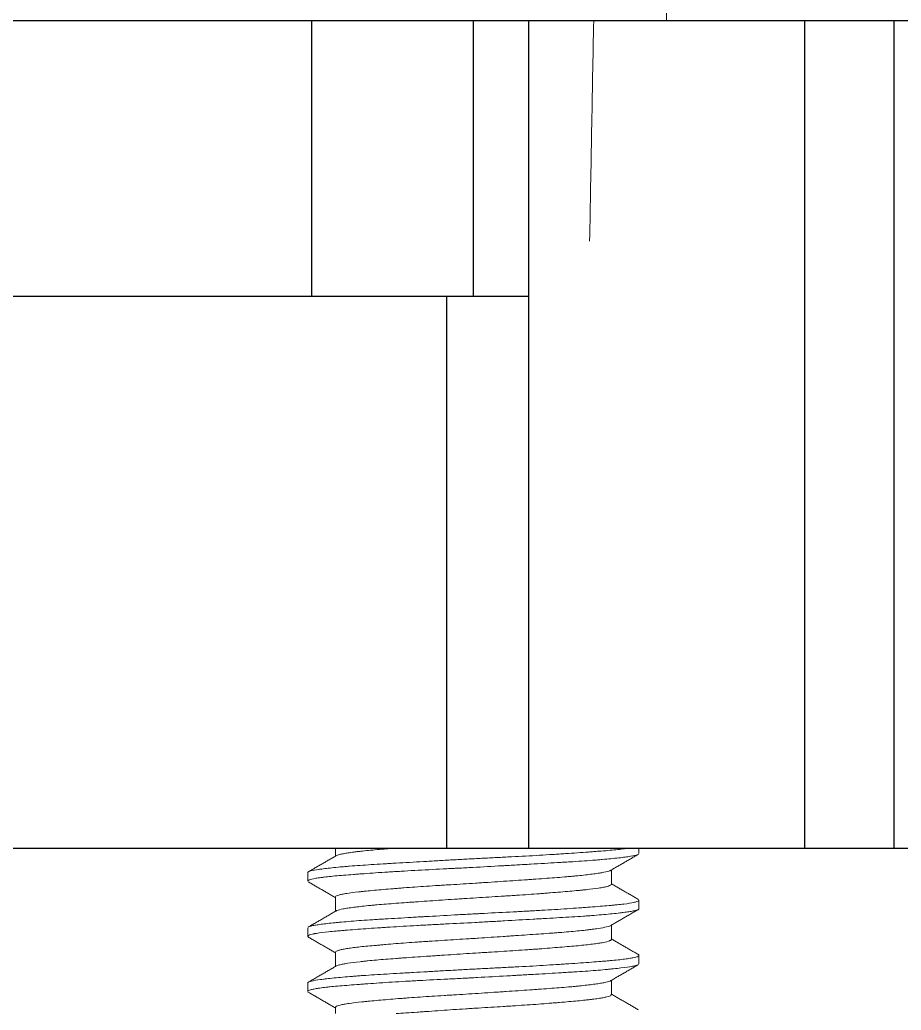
# Model space of a CAD drawing. Extents: x 9509 to 10103, y -15405 to -14985.
# Drawn here: x 9834.37 to 9850.33, y -15314.65 to -15296.71 of the extents above; entities that cross this region are included whole.
import ezdxf

# ---------------------------------------------------------------- set-up
doc = ezdxf.new("R2010")
doc.units = 0
doc.header["$MEASUREMENT"] = 0
doc.linetypes.add('CENTER2', pattern=[28.575, 19.05, -3.175, 3.175, -3.175])
doc.linetypes.add('HIDDEN2', pattern=[4.7625, 3.175, -1.5875])
doc.layers.get('0').update_dxf_attribs({"linetype": 'CONTINUOUS'})
doc.layers.add('1', color=4, linetype='HIDDEN2')
doc.layers.add('CENTER', color=1, linetype='CENTER2')

msp = doc.modelspace()

# ---------------------------------------------------------------- linework, layer by layer
at = {"color": 7, "linetype": 'Continuous'}
for p, q in [((9825.831, -15296.716), (9881.331, -15296.716)), ((9839.651, -15296.716), (9839.651, -15301.716)), ((9842.581, -15301.716), (9842.581, -15296.716)), ((9843.581, -15296.716), (9843.581, -15311.716)), ((9848.581, -15296.716), (9848.581, -15311.716)), ((9850.202, -15311.716), (9850.202, -15296.716)), ((9825.831, -15301.716), (9843.581, -15301.716)), ((9842.092, -15301.716), (9842.092, -15311.716)), ((9830.081, -15311.716), (9877.081, -15311.716))]:
    msp.add_line(p, q, dxfattribs=at)
at = {"layer": '1', "color": 7, "linetype": 'Continuous', "lineweight": 18}
for p, q in [((9846.081, -15296.716), (9846.081, -15294.716)), ((9826.081, -15296.716), (9844.761, -15296.716)), ((9846.179, -15296.716), (9847.678, -15296.716)), ((9847.678, -15296.716), (9848.745, -15296.716)), ((9848.745, -15296.716), (9850.331, -15296.716)), ((9840.081, -15311.716), (9840.081, -15311.862)), ((9845.581, -15311.816), (9845.581, -15311.716)), ((9839.581, -15312.159), (9839.584, -15312.153)), ((9839.581, -15312.159), (9839.581, -15312.315)), ((9845.081, -15312.371), (9845.081, -15312.112)), ((9840.081, -15312.604), (9840.081, -15312.862)), ((9845.581, -15312.815), (9845.581, -15312.66)), ((9839.581, -15313.16), (9839.581, -15313.315)), ((9845.081, -15313.371), (9845.081, -15313.113)), ((9840.081, -15313.603), (9840.081, -15313.862)), ((9845.581, -15313.815), (9845.581, -15313.659)), ((9839.581, -15314.16), (9839.581, -15314.315)), ((9845.081, -15314.371), (9845.081, -15314.113)), ((9840.081, -15314.604), (9840.081, -15314.716))]:
    msp.add_line(p, q, dxfattribs=at)
at = {"layer": '1', "color": 1, "linetype": 'Continuous', "lineweight": 13}
msp.add_open_spline([(9844.688, -15300.716), (9844.7, -15300.049), (9844.712, -15299.382), (9844.736, -15298.049), (9844.749, -15297.383), (9844.761, -15296.716)], degree=3, knots=[0, 0, 0, 0, 0.500236, 0.500236, 1, 1, 1, 1], dxfattribs=at)
at = {"layer": '1', "color": 7, "linetype": 'Continuous', "lineweight": 18}
for points, knots in [([(9844.761, -15296.716), (9844.799, -15296.716), (9844.837, -15296.716), (9844.895, -15296.716), (9844.915, -15296.716), (9844.954, -15296.716), (9844.974, -15296.716), (9845.073, -15296.716), (9845.151, -15296.716), (9845.249, -15296.716), (9845.268, -15296.716), (9845.307, -15296.716), (9845.327, -15296.716), (9845.384, -15296.716), (9845.459, -15296.716), (9845.53, -15296.716), (9845.582, -15296.716), (9845.599, -15296.716), (9845.633, -15296.716), (9845.649, -15296.716), (9845.729, -15296.716), (9845.787, -15296.716), (9845.852, -15296.716), (9845.865, -15296.716), (9845.889, -15296.716), (9845.9, -15296.716), (9845.933, -15296.716), (9845.973, -15296.716), (9846.005, -15296.716), (9846.026, -15296.716), (9846.032, -15296.716), (9846.044, -15296.716), (9846.049, -15296.716), (9846.072, -15296.716), (9846.081, -15296.716), (9846.081, -15296.716)], [0, 0, 0, 0, 0.062529, 0.062529, 0.093794, 0.093794, 0.125058, 0.125058, 0.250117, 0.250117, 0.281382, 0.281382, 0.312646, 0.312646, 0.375175, 0.437705, 0.437705, 0.468969, 0.468969, 0.500234, 0.500234, 0.625292, 0.625292, 0.656557, 0.656557, 0.687821, 0.687821, 0.750351, 0.81288, 0.81288, 0.844145, 0.844145, 0.875409, 0.875409, 1, 1, 1, 1]), ([(9839.59, -15312.147), (9839.592, -15312.146), (9839.594, -15312.145), (9839.605, -15312.139), (9839.618, -15312.134), (9839.669, -15312.121), (9839.718, -15312.112), (9839.791, -15312.101), (9839.8, -15312.1), (9839.817, -15312.098), (9839.843, -15312.094), (9839.872, -15312.091), (9839.931, -15312.083), (9840.017, -15312.074), (9840.117, -15312.064), (9840.197, -15312.056), (9840.238, -15312.053), (9840.281, -15312.049), (9840.31, -15312.046), (9840.325, -15312.045), (9840.4, -15312.039), (9840.463, -15312.034), (9840.593, -15312.025), (9840.729, -15312.016), (9840.874, -15312.007), (9840.987, -15312), (9841.025, -15311.998), (9841.103, -15311.993), (9841.143, -15311.991), (9841.342, -15311.979), (9841.507, -15311.97), (9841.762, -15311.955), (9841.848, -15311.95), (9841.98, -15311.943), (9842.024, -15311.94), (9842.113, -15311.935), (9842.158, -15311.932), (9842.291, -15311.925), (9842.381, -15311.92), (9842.559, -15311.91), (9842.648, -15311.906), (9842.826, -15311.896), (9842.916, -15311.892), (9843.049, -15311.885), (9843.094, -15311.883), (9843.183, -15311.878), (9843.227, -15311.876), (9843.445, -15311.865), (9843.614, -15311.856), (9843.86, -15311.841), (9843.941, -15311.836), (9844.06, -15311.829), (9844.099, -15311.827), (9844.176, -15311.822), (9844.213, -15311.819), (9844.399, -15311.807), (9844.538, -15311.797), (9844.699, -15311.785), (9844.73, -15311.782), (9844.792, -15311.778), (9844.823, -15311.775), (9844.911, -15311.768), (9844.967, -15311.764), (9845.123, -15311.75), (9845.214, -15311.741), (9845.31, -15311.73), (9845.328, -15311.727), (9845.355, -15311.724), (9845.363, -15311.722), (9845.38, -15311.72), (9845.391, -15311.718), (9845.401, -15311.717), (9845.404, -15311.716)], [0, 0, 0, 0, 0.0081922, 0.0081922, 0.0374525, 0.0374525, 0.0959731, 0.0959731, 0.1032881, 0.1032881, 0.1106032, 0.1252333, 0.1252333, 0.1544936, 0.1837539, 0.1837539, 0.1983841, 0.2056992, 0.2056992, 0.2130142, 0.2130142, 0.2422745, 0.2422745, 0.2715348, 0.3007951, 0.3007951, 0.3154253, 0.3154253, 0.3300554, 0.3300554, 0.388576, 0.388576, 0.4178363, 0.4178363, 0.4324664, 0.4324664, 0.4470966, 0.4470966, 0.4763569, 0.4763569, 0.5056172, 0.5056172, 0.5348774, 0.5348774, 0.5495076, 0.5495076, 0.5641377, 0.5641377, 0.6226583, 0.6226583, 0.6519186, 0.6519186, 0.6665488, 0.6665488, 0.6811789, 0.6811789, 0.7396995, 0.7396995, 0.7543296, 0.7543296, 0.7689598, 0.7689598, 0.7982201, 0.7982201, 0.8567407, 0.8567407, 0.8713708, 0.8713708, 0.8786859, 0.8786859, 0.886001, 0.8886784, 0.8886784, 0.8886784, 0.8886784]), ([(9840.093, -15311.856), (9840.105, -15311.848), (9840.128, -15311.84), (9840.18, -15311.827), (9840.202, -15311.822), (9840.253, -15311.813), (9840.311, -15311.803), (9840.381, -15311.793), (9840.438, -15311.786), (9840.458, -15311.783), (9840.499, -15311.778), (9840.52, -15311.776), (9840.631, -15311.763), (9840.729, -15311.753), (9840.892, -15311.739), (9840.949, -15311.734), (9841.037, -15311.727), (9841.068, -15311.725), (9841.126, -15311.72), (9841.153, -15311.718), (9841.181, -15311.716)], [0, 0, 0, 0, 0.0517241, 0.0517241, 0.0816571, 0.0816571, 0.11159, 0.141523, 0.141523, 0.1564895, 0.1564895, 0.1714559, 0.1714559, 0.2313218, 0.2313218, 0.2612548, 0.2612548, 0.2762213, 0.2762213, 0.2893838, 0.2893838, 0.2893838, 0.2893838]), ([(9845.565, -15311.832), (9845.561, -15311.834), (9845.556, -15311.836), (9845.526, -15311.847), (9845.485, -15311.855), (9845.414, -15311.867), (9845.399, -15311.869), (9845.366, -15311.874), (9845.349, -15311.876), (9845.296, -15311.884), (9845.217, -15311.893), (9845.078, -15311.908), (9844.972, -15311.918), (9844.887, -15311.925), (9844.858, -15311.928), (9844.798, -15311.933), (9844.768, -15311.935), (9844.674, -15311.942), (9844.609, -15311.947), (9844.475, -15311.956), (9844.404, -15311.961), (9844.295, -15311.968), (9844.258, -15311.97), (9844.183, -15311.974), (9844.144, -15311.977), (9843.95, -15311.988), (9843.789, -15311.997), (9843.538, -15312.012), (9843.453, -15312.017), (9843.323, -15312.024), (9843.279, -15312.027), (9843.213, -15312.03), (9843.191, -15312.032), (9843.147, -15312.034), (9843.125, -15312.035), (9842.926, -15312.047), (9842.748, -15312.057), (9842.48, -15312.071), (9842.391, -15312.076), (9842.279, -15312.081), (9842.256, -15312.082), (9842.212, -15312.085), (9842.189, -15312.086), (9842.122, -15312.089), (9842.078, -15312.092), (9841.857, -15312.103), (9841.686, -15312.112), (9841.435, -15312.126), (9841.353, -15312.13), (9841.251, -15312.137), (9841.231, -15312.138), (9841.191, -15312.14), (9841.131, -15312.144), (9841.073, -15312.148), (9840.881, -15312.16), (9840.737, -15312.17), (9840.569, -15312.182), (9840.519, -15312.186), (9840.471, -15312.189), (9840.439, -15312.192), (9840.424, -15312.193), (9840.346, -15312.199), (9840.287, -15312.203), (9840.12, -15312.217), (9840.022, -15312.226), (9839.916, -15312.238), (9839.896, -15312.24), (9839.867, -15312.243), (9839.857, -15312.245), (9839.839, -15312.247), (9839.793, -15312.253), (9839.754, -15312.259), (9839.672, -15312.274), (9839.632, -15312.284), (9839.605, -15312.295), (9839.603, -15312.296), (9839.598, -15312.299), (9839.595, -15312.3), (9839.589, -15312.304), (9839.586, -15312.306), (9839.582, -15312.311), (9839.581, -15312.313), (9839.581, -15312.316)], [0, 0, 0, 0, 0.012264, 0.012264, 0.071226, 0.071226, 0.085967, 0.085967, 0.100707, 0.100707, 0.130188, 0.15967, 0.189151, 0.189151, 0.203891, 0.203891, 0.218632, 0.218632, 0.248113, 0.248113, 0.277594, 0.277594, 0.292335, 0.292335, 0.307075, 0.307075, 0.366037, 0.366037, 0.395519, 0.395519, 0.410259, 0.410259, 0.417629, 0.417629, 0.425, 0.425, 0.483962, 0.483962, 0.513443, 0.513443, 0.520813, 0.520813, 0.528184, 0.528184, 0.542924, 0.542924, 0.601886, 0.601886, 0.631367, 0.631367, 0.638738, 0.638738, 0.646108, 0.660849, 0.660849, 0.719811, 0.719811, 0.734551, 0.741922, 0.741922, 0.749292, 0.749292, 0.778773, 0.778773, 0.837735, 0.837735, 0.852476, 0.852476, 0.859846, 0.859846, 0.867216, 0.896697, 0.896697, 0.95566, 0.95566, 0.96303, 0.96303, 0.9704, 0.9704, 0.985141, 0.985141, 1, 1, 1, 1]), ([(9845.063, -15312.123), (9845.06, -15312.124), (9845.057, -15312.126), (9845.049, -15312.129), (9845.042, -15312.132), (9845.006, -15312.143), (9844.964, -15312.152), (9844.895, -15312.164), (9844.88, -15312.167), (9844.849, -15312.172), (9844.833, -15312.174), (9844.782, -15312.181), (9844.745, -15312.186), (9844.625, -15312.201), (9844.535, -15312.211), (9844.408, -15312.224), (9844.381, -15312.226), (9844.328, -15312.231), (9844.3, -15312.233), (9844.216, -15312.24), (9844.158, -15312.245), (9843.978, -15312.259), (9843.851, -15312.268), (9843.699, -15312.279), (9843.682, -15312.28), (9843.647, -15312.282), (9843.63, -15312.284), (9843.578, -15312.287), (9843.543, -15312.29), (9843.437, -15312.297), (9843.366, -15312.302), (9843.15, -15312.317), (9843.002, -15312.327), (9842.831, -15312.338), (9842.812, -15312.339), (9842.774, -15312.342), (9842.717, -15312.345), (9842.661, -15312.349), (9842.547, -15312.356), (9842.472, -15312.361), (9842.322, -15312.371), (9842.247, -15312.375), (9842.135, -15312.382), (9842.079, -15312.385), (9842.024, -15312.389), (9841.986, -15312.391), (9841.968, -15312.392), (9841.802, -15312.403), (9841.66, -15312.412), (9841.456, -15312.427), (9841.389, -15312.432), (9841.29, -15312.439), (9841.258, -15312.442), (9841.194, -15312.447), (9841.162, -15312.449), (9841.008, -15312.462), (9840.894, -15312.472), (9840.736, -15312.486), (9840.686, -15312.491), (9840.614, -15312.498), (9840.591, -15312.5), (9840.546, -15312.505), (9840.524, -15312.507), (9840.419, -15312.519), (9840.347, -15312.528), (9840.257, -15312.542), (9840.23, -15312.547), (9840.182, -15312.557), (9840.162, -15312.562), (9840.111, -15312.577), (9840.091, -15312.587), (9840.082, -15312.599), (9840.081, -15312.602), (9840.081, -15312.605), (9840.081, -15312.605), (9840.081, -15312.605)], [0, 0, 0, 0, 0.008516, 0.008516, 0.023512, 0.023512, 0.083492, 0.083492, 0.098488, 0.098488, 0.113483, 0.113483, 0.143473, 0.143473, 0.203454, 0.203454, 0.218449, 0.218449, 0.233444, 0.233444, 0.263435, 0.263435, 0.323416, 0.323416, 0.330913, 0.330913, 0.338411, 0.338411, 0.353406, 0.353406, 0.383396, 0.383396, 0.443377, 0.443377, 0.450875, 0.450875, 0.458372, 0.473368, 0.473368, 0.503358, 0.503358, 0.533348, 0.533348, 0.548344, 0.555841, 0.555841, 0.563339, 0.563339, 0.62332, 0.62332, 0.65331, 0.65331, 0.668305, 0.668305, 0.6833, 0.6833, 0.743281, 0.743281, 0.773272, 0.773272, 0.788267, 0.788267, 0.803262, 0.803262, 0.863243, 0.863243, 0.893233, 0.893233, 0.923223, 0.923223, 0.983204, 0.983204, 0.998199, 0.998199, 1, 1, 1, 1]), ([(9840.1, -15312.852), (9840.103, -15312.85), (9840.108, -15312.848), (9840.136, -15312.837), (9840.174, -15312.828), (9840.249, -15312.813), (9840.278, -15312.809), (9840.325, -15312.801), (9840.342, -15312.799), (9840.377, -15312.794), (9840.396, -15312.791), (9840.49, -15312.779), (9840.577, -15312.769), (9840.7, -15312.757), (9840.725, -15312.754), (9840.777, -15312.749), (9840.804, -15312.747), (9840.886, -15312.739), (9840.942, -15312.735), (9841.119, -15312.721), (9841.244, -15312.712), (9841.41, -15312.7), (9841.444, -15312.697), (9841.496, -15312.694), (9841.513, -15312.693), (9841.548, -15312.69), (9841.565, -15312.689), (9841.653, -15312.683), (9841.724, -15312.678), (9841.939, -15312.663), (9842.086, -15312.653), (9842.256, -15312.642), (9842.275, -15312.641), (9842.313, -15312.638), (9842.332, -15312.637), (9842.389, -15312.633), (9842.427, -15312.63), (9842.541, -15312.623), (9842.617, -15312.618), (9842.844, -15312.604), (9842.994, -15312.595), (9843.162, -15312.584), (9843.18, -15312.583), (9843.217, -15312.581), (9843.273, -15312.577), (9843.327, -15312.574), (9843.435, -15312.567), (9843.577, -15312.557), (9843.713, -15312.548), (9843.813, -15312.54), (9843.846, -15312.538), (9843.911, -15312.533), (9843.943, -15312.53), (9844.102, -15312.517), (9844.219, -15312.507), (9844.382, -15312.493), (9844.433, -15312.488), (9844.508, -15312.481), (9844.532, -15312.479), (9844.579, -15312.474), (9844.601, -15312.472), (9844.711, -15312.46), (9844.787, -15312.451), (9844.882, -15312.436), (9844.911, -15312.432), (9844.949, -15312.424), (9844.961, -15312.422), (9844.984, -15312.417), (9844.994, -15312.414), (9845.041, -15312.402), (9845.065, -15312.392), (9845.078, -15312.379), (9845.081, -15312.375), (9845.081, -15312.372), (9845.081, -15312.37), (9845.081, -15312.37), (9845.081, -15312.37)], [0, 0, 0, 0, 0.012066, 0.012066, 0.072394, 0.072394, 0.102558, 0.102558, 0.11764, 0.11764, 0.132722, 0.132722, 0.19305, 0.19305, 0.208132, 0.208132, 0.223214, 0.223214, 0.253378, 0.253378, 0.313707, 0.313707, 0.328789, 0.328789, 0.33633, 0.33633, 0.343871, 0.343871, 0.374035, 0.374035, 0.434363, 0.434363, 0.441904, 0.441904, 0.449445, 0.449445, 0.464527, 0.464527, 0.494691, 0.494691, 0.555019, 0.555019, 0.56256, 0.56256, 0.570101, 0.585183, 0.585183, 0.615347, 0.645512, 0.645512, 0.660594, 0.660594, 0.675676, 0.675676, 0.736004, 0.736004, 0.766168, 0.766168, 0.78125, 0.78125, 0.796332, 0.796332, 0.85666, 0.85666, 0.886824, 0.886824, 0.901906, 0.901906, 0.916988, 0.916988, 0.977317, 0.977317, 0.992399, 0.99994, 0.99994, 1, 1, 1, 1]), ([(9839.597, -15313.143), (9839.607, -15313.138), (9839.622, -15313.133), (9839.651, -15313.126), (9839.661, -15313.124), (9839.683, -15313.119), (9839.695, -15313.117), (9839.734, -15313.11), (9839.764, -15313.105), (9839.863, -15313.091), (9839.944, -15313.082), (9840.064, -15313.069), (9840.089, -15313.067), (9840.14, -15313.062), (9840.166, -15313.059), (9840.248, -15313.052), (9840.305, -15313.047), (9840.425, -15313.037), (9840.488, -15313.032), (9840.62, -15313.023), (9840.689, -15313.018), (9840.779, -15313.013), (9840.797, -15313.012), (9840.833, -15313.009), (9840.888, -15313.006), (9840.944, -15313.003), (9841.058, -15312.996), (9841.213, -15312.987), (9841.375, -15312.977), (9841.5, -15312.97), (9841.563, -15312.966), (9841.648, -15312.961), (9841.692, -15312.959), (9841.886, -15312.948), (9842.061, -15312.938), (9842.327, -15312.923), (9842.416, -15312.918), (9842.55, -15312.911), (9842.595, -15312.908), (9842.663, -15312.905), (9842.686, -15312.904), (9842.731, -15312.901), (9842.753, -15312.9), (9842.955, -15312.89), (9843.132, -15312.881), (9843.391, -15312.867), (9843.477, -15312.863), (9843.584, -15312.857), (9843.605, -15312.856), (9843.647, -15312.853), (9843.668, -15312.852), (9843.731, -15312.849), (9843.773, -15312.846), (9843.977, -15312.834), (9844.132, -15312.825), (9844.353, -15312.81), (9844.425, -15312.805), (9844.512, -15312.799), (9844.529, -15312.797), (9844.563, -15312.795), (9844.614, -15312.791), (9844.663, -15312.788), (9844.822, -15312.776), (9844.936, -15312.767), (9845.065, -15312.755), (9845.102, -15312.752), (9845.138, -15312.748), (9845.161, -15312.746), (9845.173, -15312.745), (9845.229, -15312.739), (9845.27, -15312.735), (9845.382, -15312.721), (9845.442, -15312.711), (9845.498, -15312.698), (9845.508, -15312.696), (9845.526, -15312.691), (9845.535, -15312.688), (9845.557, -15312.681), (9845.567, -15312.676), (9845.579, -15312.667), (9845.581, -15312.663), (9845.581, -15312.659)], [0, 0, 0, 0, 0.032546, 0.032546, 0.047287, 0.047287, 0.062028, 0.062028, 0.091509, 0.091509, 0.150471, 0.150471, 0.165211, 0.165211, 0.179952, 0.179952, 0.209433, 0.209433, 0.238914, 0.238914, 0.268395, 0.268395, 0.275765, 0.275765, 0.283136, 0.297876, 0.297876, 0.327357, 0.356838, 0.356838, 0.371579, 0.378949, 0.38632, 0.38632, 0.445282, 0.445282, 0.474763, 0.474763, 0.489503, 0.489503, 0.496874, 0.496874, 0.504244, 0.504244, 0.563206, 0.563206, 0.592687, 0.592687, 0.600057, 0.600057, 0.607428, 0.607428, 0.622168, 0.622168, 0.68113, 0.68113, 0.710612, 0.710612, 0.717982, 0.717982, 0.725352, 0.740093, 0.740093, 0.799055, 0.799055, 0.813795, 0.821166, 0.821166, 0.828536, 0.828536, 0.858017, 0.858017, 0.916979, 0.916979, 0.93172, 0.93172, 0.94646, 0.94646, 0.975941, 0.975941, 1, 1, 1, 1]), ([(9845.581, -15312.816), (9845.581, -15312.818), (9845.58, -15312.82), (9845.576, -15312.826), (9845.569, -15312.831), (9845.554, -15312.836), (9845.551, -15312.838), (9845.544, -15312.84), (9845.534, -15312.843), (9845.52, -15312.847), (9845.492, -15312.853), (9845.445, -15312.862), (9845.384, -15312.872), (9845.332, -15312.879), (9845.305, -15312.882), (9845.275, -15312.886), (9845.255, -15312.888), (9845.245, -15312.89), (9845.192, -15312.896), (9845.101, -15312.906), (9844.946, -15312.92), (9844.83, -15312.93), (9844.738, -15312.938), (9844.706, -15312.94), (9844.642, -15312.945), (9844.608, -15312.947), (9844.44, -15312.959), (9844.297, -15312.968), (9844.068, -15312.981), (9843.99, -15312.986), (9843.869, -15312.993), (9843.828, -15312.995), (9843.745, -15313), (9843.704, -15313.002), (9843.494, -15313.014), (9843.323, -15313.024), (9843.06, -15313.039), (9842.971, -15313.044), (9842.837, -15313.052), (9842.792, -15313.054), (9842.702, -15313.059), (9842.657, -15313.062), (9842.433, -15313.074), (9842.255, -15313.082), (9841.991, -15313.096), (9841.903, -15313.1), (9841.728, -15313.11), (9841.643, -15313.114), (9841.39, -15313.128), (9841.229, -15313.138), (9841.035, -15313.15), (9840.997, -15313.152), (9840.921, -15313.157), (9840.884, -15313.16), (9840.773, -15313.167), (9840.703, -15313.172), (9840.567, -15313.182), (9840.502, -15313.187), (9840.377, -15313.196), (9840.317, -15313.201), (9840.232, -15313.208), (9840.204, -15313.21), (9840.164, -15313.214), (9840.15, -15313.215), (9840.124, -15313.217), (9840.06, -15313.223), (9840.001, -15313.228), (9839.872, -15313.242), (9839.799, -15313.252), (9839.734, -15313.263), (9839.727, -15313.264), (9839.713, -15313.266), (9839.707, -15313.267), (9839.688, -15313.271), (9839.676, -15313.274), (9839.645, -15313.281), (9839.61, -15313.291), (9839.592, -15313.301), (9839.581, -15313.311), (9839.58, -15313.316), (9839.583, -15313.322), (9839.584, -15313.323), (9839.587, -15313.325), (9839.59, -15313.327), (9839.593, -15313.33), (9839.595, -15313.331)], [0, 0, 0, 0, 0.009973, 0.009973, 0.037677, 0.037677, 0.044603, 0.044603, 0.051529, 0.06538, 0.06538, 0.093084, 0.120788, 0.120788, 0.13464, 0.141566, 0.141566, 0.148492, 0.148492, 0.176196, 0.2039, 0.231604, 0.231604, 0.245456, 0.245456, 0.259308, 0.259308, 0.314716, 0.314716, 0.34242, 0.34242, 0.356271, 0.356271, 0.370123, 0.370123, 0.425531, 0.425531, 0.453235, 0.453235, 0.467087, 0.467087, 0.480939, 0.480939, 0.536347, 0.536347, 0.564051, 0.564051, 0.591755, 0.591755, 0.647162, 0.647162, 0.661014, 0.661014, 0.674866, 0.674866, 0.70257, 0.70257, 0.730274, 0.730274, 0.757978, 0.757978, 0.77183, 0.77183, 0.778756, 0.778756, 0.785682, 0.813386, 0.813386, 0.868794, 0.868794, 0.87572, 0.87572, 0.882646, 0.882646, 0.896498, 0.896498, 0.924201, 0.951905, 0.951905, 0.979609, 0.979609, 0.986535, 0.986535, 0.993461, 1, 1, 1, 1]), ([(9845.069, -15313.12), (9845.063, -15313.123), (9845.055, -15313.127), (9845.032, -15313.135), (9845.016, -15313.14), (9844.956, -15313.154), (9844.904, -15313.163), (9844.807, -15313.178), (9844.771, -15313.183), (9844.714, -15313.19), (9844.693, -15313.193), (9844.652, -15313.198), (9844.63, -15313.2), (9844.519, -15313.213), (9844.42, -15313.223), (9844.257, -15313.237), (9844.2, -15313.242), (9844.111, -15313.249), (9844.08, -15313.251), (9844.019, -15313.256), (9843.987, -15313.258), (9843.829, -15313.27), (9843.696, -15313.279), (9843.488, -15313.293), (9843.417, -15313.298), (9843.326, -15313.304), (9843.308, -15313.306), (9843.271, -15313.308), (9843.217, -15313.312), (9843.161, -15313.316), (9842.977, -15313.328), (9842.828, -15313.338), (9842.639, -15313.351), (9842.582, -15313.354), (9842.525, -15313.358), (9842.487, -15313.36), (9842.468, -15313.361), (9842.373, -15313.367), (9842.297, -15313.372), (9842.073, -15313.386), (9841.927, -15313.395), (9841.747, -15313.407), (9841.712, -15313.409), (9841.658, -15313.413), (9841.641, -15313.414), (9841.605, -15313.416), (9841.588, -15313.417), (9841.501, -15313.424), (9841.433, -15313.428), (9841.236, -15313.443), (9841.111, -15313.453), (9840.964, -15313.466), (9840.935, -15313.468), (9840.879, -15313.473), (9840.851, -15313.476), (9840.77, -15313.483), (9840.719, -15313.487), (9840.574, -15313.501), (9840.487, -15313.511), (9840.392, -15313.522), (9840.374, -15313.525), (9840.339, -15313.529), (9840.323, -15313.532), (9840.276, -15313.539), (9840.22, -15313.549), (9840.176, -15313.559), (9840.148, -15313.566), (9840.14, -15313.569), (9840.125, -15313.574), (9840.118, -15313.576), (9840.091, -15313.587), (9840.081, -15313.596), (9840.081, -15313.605)], [0, 0, 0, 0, 0.023615, 0.023615, 0.053433, 0.053433, 0.113071, 0.113071, 0.142889, 0.142889, 0.157799, 0.157799, 0.172708, 0.172708, 0.232345, 0.232345, 0.262164, 0.262164, 0.277073, 0.277073, 0.291983, 0.291983, 0.35162, 0.35162, 0.381439, 0.381439, 0.388893, 0.388893, 0.396348, 0.411257, 0.411257, 0.470895, 0.470895, 0.485804, 0.493259, 0.493259, 0.500714, 0.500714, 0.530532, 0.530532, 0.59017, 0.59017, 0.605079, 0.605079, 0.612534, 0.612534, 0.619988, 0.619988, 0.649807, 0.649807, 0.709444, 0.709444, 0.724354, 0.724354, 0.739263, 0.739263, 0.769082, 0.769082, 0.828719, 0.828719, 0.843628, 0.843628, 0.858538, 0.858538, 0.888356, 0.918175, 0.918175, 0.933084, 0.933084, 0.947994, 0.947994, 1, 1, 1, 1]), ([(9840.093, -15313.856), (9840.104, -15313.848), (9840.125, -15313.84), (9840.165, -15313.831), (9840.175, -15313.828), (9840.197, -15313.823), (9840.208, -15313.821), (9840.246, -15313.814), (9840.274, -15313.809), (9840.369, -15313.795), (9840.443, -15313.785), (9840.552, -15313.772), (9840.575, -15313.77), (9840.621, -15313.765), (9840.645, -15313.762), (9840.719, -15313.755), (9840.77, -15313.75), (9840.932, -15313.735), (9841.049, -15313.726), (9841.207, -15313.714), (9841.239, -15313.712), (9841.304, -15313.707), (9841.337, -15313.705), (9841.436, -15313.698), (9841.572, -15313.688), (9841.713, -15313.679), (9841.821, -15313.671), (9841.875, -15313.668), (9841.93, -15313.664), (9841.967, -15313.661), (9841.986, -15313.66), (9842.154, -15313.649), (9842.303, -15313.639), (9842.53, -15313.624), (9842.606, -15313.619), (9842.72, -15313.612), (9842.758, -15313.609), (9842.815, -15313.606), (9842.834, -15313.605), (9842.872, -15313.602), (9842.891, -15313.601), (9843.061, -15313.591), (9843.209, -15313.582), (9843.425, -15313.567), (9843.496, -15313.563), (9843.601, -15313.555), (9843.636, -15313.553), (9843.705, -15313.548), (9843.739, -15313.546), (9843.906, -15313.533), (9844.031, -15313.523), (9844.208, -15313.508), (9844.266, -15313.503), (9844.376, -15313.493), (9844.428, -15313.489), (9844.576, -15313.475), (9844.664, -15313.465), (9844.76, -15313.454), (9844.778, -15313.451), (9844.814, -15313.447), (9844.831, -15313.444), (9844.879, -15313.437), (9844.908, -15313.432), (9844.985, -15313.417), (9845.023, -15313.407), (9845.054, -15313.395), (9845.059, -15313.392), (9845.069, -15313.387), (9845.072, -15313.385), (9845.079, -15313.378), (9845.081, -15313.375), (9845.081, -15313.371)], [0, 0, 0, 0, 0.049329, 0.049329, 0.064295, 0.064295, 0.079262, 0.079262, 0.109195, 0.109195, 0.169061, 0.169061, 0.184027, 0.184027, 0.198993, 0.198993, 0.228926, 0.228926, 0.288792, 0.288792, 0.303759, 0.303759, 0.318725, 0.318725, 0.348658, 0.378591, 0.378591, 0.393557, 0.401041, 0.401041, 0.408524, 0.408524, 0.46839, 0.46839, 0.498323, 0.498323, 0.513289, 0.513289, 0.520772, 0.520772, 0.528256, 0.528256, 0.588121, 0.588121, 0.618054, 0.618054, 0.633021, 0.633021, 0.647987, 0.647987, 0.707853, 0.707853, 0.737786, 0.737786, 0.767719, 0.767719, 0.827585, 0.827585, 0.842551, 0.842551, 0.857518, 0.857518, 0.887451, 0.887451, 0.947317, 0.947317, 0.962283, 0.962283, 0.97725, 0.97725, 1, 1, 1, 1]), ([(9839.581, -15314.159), (9839.581, -15314.157), (9839.582, -15314.155), (9839.585, -15314.151), (9839.589, -15314.148), (9839.595, -15314.144), (9839.599, -15314.142), (9839.602, -15314.141), (9839.616, -15314.135), (9839.631, -15314.131), (9839.688, -15314.117), (9839.742, -15314.108), (9839.828, -15314.096), (9839.846, -15314.094), (9839.874, -15314.09), (9839.884, -15314.089), (9839.904, -15314.087), (9839.956, -15314.081), (9840.012, -15314.074), (9840.157, -15314.06), (9840.267, -15314.05), (9840.405, -15314.039), (9840.421, -15314.038), (9840.452, -15314.035), (9840.468, -15314.034), (9840.517, -15314.03), (9840.549, -15314.028), (9840.65, -15314.021), (9840.719, -15314.017), (9840.934, -15314.003), (9841.086, -15313.994), (9841.288, -15313.982), (9841.329, -15313.98), (9841.411, -15313.975), (9841.453, -15313.973), (9841.578, -15313.966), (9841.747, -15313.956), (9841.921, -15313.946), (9842.052, -15313.938), (9842.097, -15313.936), (9842.185, -15313.931), (9842.23, -15313.928), (9842.365, -15313.921), (9842.455, -15313.916), (9842.634, -15313.906), (9842.723, -15313.902), (9842.901, -15313.893), (9842.989, -15313.888), (9843.122, -15313.881), (9843.166, -15313.879), (9843.254, -15313.874), (9843.298, -15313.872), (9843.516, -15313.861), (9843.684, -15313.852), (9843.927, -15313.837), (9844.006, -15313.832), (9844.123, -15313.825), (9844.161, -15313.823), (9844.237, -15313.818), (9844.275, -15313.815), (9844.458, -15313.803), (9844.594, -15313.793), (9844.782, -15313.779), (9844.842, -15313.774), (9844.928, -15313.767), (9844.956, -15313.765), (9845.01, -15313.76), (9845.036, -15313.758), (9845.162, -15313.747), (9845.249, -15313.737), (9845.358, -15313.723), (9845.391, -15313.719), (9845.435, -15313.711), (9845.448, -15313.709), (9845.474, -15313.704), (9845.485, -15313.701), (9845.538, -15313.689), (9845.565, -15313.679), (9845.579, -15313.667), (9845.58, -15313.664), (9845.582, -15313.659), (9845.581, -15313.657), (9845.579, -15313.652), (9845.576, -15313.649), (9845.572, -15313.647)], [0, 0, 0, 0, 0.01112, 0.01112, 0.025021, 0.031972, 0.031972, 0.038922, 0.038922, 0.066725, 0.066725, 0.12233, 0.12233, 0.136231, 0.136231, 0.143182, 0.143182, 0.150132, 0.177935, 0.177935, 0.23354, 0.23354, 0.24049, 0.24049, 0.247441, 0.247441, 0.261342, 0.261342, 0.289145, 0.289145, 0.34475, 0.34475, 0.358651, 0.358651, 0.372552, 0.372552, 0.400355, 0.428157, 0.428157, 0.442059, 0.442059, 0.45596, 0.45596, 0.483762, 0.483762, 0.511565, 0.511565, 0.539367, 0.539367, 0.553269, 0.553269, 0.56717, 0.56717, 0.622775, 0.622775, 0.650578, 0.650578, 0.664479, 0.664479, 0.67838, 0.67838, 0.733985, 0.733985, 0.761788, 0.761788, 0.775689, 0.775689, 0.78959, 0.78959, 0.845195, 0.845195, 0.872998, 0.872998, 0.886899, 0.886899, 0.9008, 0.9008, 0.956405, 0.956405, 0.970306, 0.970306, 0.984208, 0.984208, 1, 1, 1, 1]), ([(9845.564, -15313.832), (9845.564, -15313.832), (9845.553, -15313.837), (9845.538, -15313.842), (9845.511, -15313.849), (9845.496, -15313.852), (9845.479, -15313.856), (9845.467, -15313.858), (9845.461, -15313.859), (9845.403, -15313.869), (9845.336, -15313.879), (9845.215, -15313.893), (9845.171, -15313.898), (9845.099, -15313.906), (9845.074, -15313.908), (9845.036, -15313.912), (9845.023, -15313.913), (9844.996, -15313.916), (9844.929, -15313.922), (9844.857, -15313.928), (9844.737, -15313.938), (9844.674, -15313.942), (9844.543, -15313.952), (9844.474, -15313.956), (9844.385, -15313.962), (9844.367, -15313.963), (9844.33, -15313.965), (9844.312, -15313.966), (9844.256, -15313.97), (9844.219, -15313.972), (9844.029, -15313.984), (9843.87, -15313.993), (9843.622, -15314.007), (9843.537, -15314.012), (9843.429, -15314.018), (9843.408, -15314.019), (9843.364, -15314.022), (9843.299, -15314.026), (9843.233, -15314.029), (9843.014, -15314.042), (9842.837, -15314.052), (9842.614, -15314.064), (9842.569, -15314.066), (9842.501, -15314.07), (9842.479, -15314.071), (9842.434, -15314.073), (9842.411, -15314.074), (9842.299, -15314.08), (9842.209, -15314.085), (9841.944, -15314.098), (9841.771, -15314.107), (9841.559, -15314.119), (9841.517, -15314.121), (9841.434, -15314.126), (9841.392, -15314.128), (9841.269, -15314.135), (9841.189, -15314.14), (9840.955, -15314.155), (9840.808, -15314.165), (9840.635, -15314.177), (9840.601, -15314.18), (9840.534, -15314.185), (9840.501, -15314.187), (9840.406, -15314.194), (9840.345, -15314.199), (9840.173, -15314.213), (9840.07, -15314.221), (9839.958, -15314.233), (9839.936, -15314.235), (9839.895, -15314.24), (9839.875, -15314.242), (9839.819, -15314.249), (9839.752, -15314.259), (9839.673, -15314.274), (9839.636, -15314.284), (9839.607, -15314.294), (9839.596, -15314.299), (9839.584, -15314.308), (9839.581, -15314.312), (9839.581, -15314.316)], [0, 0, 0, 0, 0.001887, 0.031368, 0.031368, 0.046108, 0.053479, 0.053479, 0.060849, 0.060849, 0.119811, 0.119811, 0.149292, 0.149292, 0.164033, 0.164033, 0.171403, 0.171403, 0.178774, 0.208255, 0.208255, 0.237736, 0.237736, 0.267217, 0.267217, 0.274587, 0.274587, 0.281958, 0.281958, 0.296698, 0.296698, 0.35566, 0.35566, 0.385142, 0.385142, 0.392512, 0.392512, 0.399882, 0.414623, 0.414623, 0.473585, 0.473585, 0.488326, 0.488326, 0.495696, 0.495696, 0.503066, 0.503066, 0.532547, 0.532547, 0.59151, 0.59151, 0.60625, 0.60625, 0.620991, 0.620991, 0.650472, 0.650472, 0.709434, 0.709434, 0.724175, 0.724175, 0.738915, 0.738915, 0.768397, 0.768397, 0.827359, 0.827359, 0.8421, 0.8421, 0.85684, 0.85684, 0.886321, 0.915802, 0.945284, 0.945284, 0.974765, 0.974765, 1, 1, 1, 1]), ([(9845.064, -15314.123), (9845.06, -15314.124), (9845.057, -15314.126), (9845.03, -15314.137), (9844.994, -15314.146), (9844.933, -15314.158), (9844.919, -15314.16), (9844.891, -15314.165), (9844.876, -15314.167), (9844.83, -15314.175), (9844.795, -15314.18), (9844.684, -15314.194), (9844.599, -15314.204), (9844.477, -15314.217), (9844.452, -15314.219), (9844.401, -15314.224), (9844.374, -15314.227), (9844.294, -15314.234), (9844.238, -15314.239), (9844.064, -15314.253), (9843.94, -15314.262), (9843.774, -15314.273), (9843.741, -15314.276), (9843.673, -15314.281), (9843.638, -15314.283), (9843.535, -15314.29), (9843.395, -15314.3), (9843.25, -15314.31), (9843.14, -15314.317), (9843.103, -15314.32), (9843.029, -15314.325), (9842.991, -15314.327), (9842.803, -15314.34), (9842.652, -15314.35), (9842.426, -15314.364), (9842.351, -15314.369), (9842.238, -15314.376), (9842.201, -15314.378), (9842.144, -15314.381), (9842.125, -15314.383), (9842.088, -15314.385), (9842.069, -15314.386), (9841.902, -15314.397), (9841.759, -15314.406), (9841.55, -15314.42), (9841.464, -15314.426), (9841.381, -15314.432), (9841.348, -15314.435), (9841.331, -15314.436), (9841.282, -15314.44), (9841.249, -15314.442), (9841.091, -15314.455), (9840.973, -15314.465), (9840.808, -15314.479), (9840.755, -15314.484), (9840.693, -15314.49), (9840.68, -15314.491), (9840.656, -15314.494), (9840.619, -15314.497), (9840.585, -15314.501), (9840.473, -15314.512), (9840.396, -15314.521), (9840.314, -15314.533), (9840.298, -15314.536), (9840.268, -15314.54), (9840.254, -15314.543), (9840.214, -15314.55), (9840.19, -15314.555), (9840.131, -15314.57), (9840.104, -15314.58), (9840.088, -15314.593), (9840.085, -15314.595), (9840.082, -15314.6), (9840.081, -15314.602), (9840.081, -15314.605)], [0, 0, 0, 0, 0.010555, 0.010555, 0.070536, 0.070536, 0.085531, 0.085531, 0.100526, 0.100526, 0.130517, 0.130517, 0.190498, 0.190498, 0.205493, 0.205493, 0.220488, 0.220488, 0.250478, 0.250478, 0.310459, 0.310459, 0.325454, 0.325454, 0.340449, 0.340449, 0.37044, 0.40043, 0.40043, 0.415425, 0.415425, 0.43042, 0.43042, 0.490401, 0.490401, 0.520391, 0.520391, 0.535387, 0.535387, 0.542884, 0.542884, 0.550382, 0.550382, 0.610362, 0.610362, 0.640353, 0.64785, 0.64785, 0.655348, 0.655348, 0.670343, 0.670343, 0.730324, 0.730324, 0.760314, 0.760314, 0.767812, 0.767812, 0.775309, 0.790305, 0.790305, 0.850285, 0.850285, 0.86528, 0.86528, 0.880276, 0.880276, 0.910266, 0.910266, 0.970247, 0.970247, 0.985242, 0.985242, 1, 1, 1, 1]), ([(9841.181, -15314.716), (9841.239, -15314.712), (9841.299, -15314.708), (9841.426, -15314.699), (9841.511, -15314.693), (9841.599, -15314.687), (9841.634, -15314.684), (9841.652, -15314.683), (9841.705, -15314.679), (9841.741, -15314.677), (9841.921, -15314.664), (9842.068, -15314.654), (9842.293, -15314.639), (9842.368, -15314.634), (9842.464, -15314.628), (9842.483, -15314.627), (9842.521, -15314.624), (9842.54, -15314.623), (9842.597, -15314.619), (9842.635, -15314.617), (9842.825, -15314.605), (9842.975, -15314.596), (9843.16, -15314.584), (9843.197, -15314.582), (9843.271, -15314.577), (9843.308, -15314.575), (9843.417, -15314.568), (9843.488, -15314.563), (9843.697, -15314.549), (9843.831, -15314.539), (9843.989, -15314.526), (9844.021, -15314.524), (9844.083, -15314.519), (9844.113, -15314.516), (9844.202, -15314.509), (9844.259, -15314.504), (9844.423, -15314.489), (9844.522, -15314.48), (9844.634, -15314.468), (9844.655, -15314.466), (9844.697, -15314.461), (9844.717, -15314.459), (9844.775, -15314.452), (9844.845, -15314.442), (9844.904, -15314.433), (9844.943, -15314.426), (9844.955, -15314.423), (9844.978, -15314.418), (9844.988, -15314.416), (9845.037, -15314.403), (9845.063, -15314.393), (9845.079, -15314.379), (9845.081, -15314.375), (9845.081, -15314.371)], [0.284642, 0.284642, 0.284642, 0.284642, 0.312621, 0.312621, 0.342727, 0.3502535, 0.3502535, 0.35778, 0.35778, 0.372833, 0.372833, 0.433045, 0.433045, 0.463151, 0.463151, 0.4706775, 0.4706775, 0.478204, 0.478204, 0.493257, 0.493257, 0.5534689, 0.5534689, 0.5685219, 0.5685219, 0.5835749, 0.5835749, 0.6136809, 0.6136809, 0.6738929, 0.6738929, 0.6889459, 0.6889459, 0.7039989, 0.7039989, 0.7341049, 0.7341049, 0.7943169, 0.7943169, 0.8093699, 0.8093699, 0.8244229, 0.8244229, 0.8545288, 0.8846348, 0.8846348, 0.8996878, 0.8996878, 0.9147408, 0.9147408, 0.9749528, 0.9749528, 1, 1, 1, 1])]:
    msp.add_open_spline(points, degree=3, knots=knots, dxfattribs=at)
for points in [[(9845.058, -15312.126), (9845.315, -15311.977), (9845.573, -15311.827)], [(9840.098, -15311.853), (9839.84, -15312.002), (9839.583, -15312.151)], [(9839.588, -15312.326), (9839.835, -15312.469), (9840.081, -15312.613)], [(9845.576, -15312.649), (9845.329, -15312.506), (9845.081, -15312.362)], [(9840.105, -15312.848), (9839.848, -15312.998), (9839.591, -15313.147)], [(9845.065, -15313.122), (9845.322, -15312.973), (9845.58, -15312.823)], [(9839.587, -15313.326), (9839.834, -15313.469), (9840.081, -15313.613)], [(9845.578, -15313.65), (9845.33, -15313.506), (9845.081, -15313.362)], [(9840.098, -15313.852), (9839.841, -15314.002), (9839.584, -15314.151)], [(9845.058, -15314.126), (9845.315, -15313.977), (9845.573, -15313.827)], [(9839.583, -15314.324), (9839.832, -15314.468), (9840.081, -15314.613)], [(9845.573, -15314.647), (9845.327, -15314.505), (9845.081, -15314.362)]]:
    msp.add_open_spline(points, degree=2, dxfattribs=at)
at = {"layer": 'CENTER', "color": 1, "linetype": 'CENTER2', "ltscale": 0.5}
msp.add_spline([(9801.223, -15320.931, 0), (9806.03, -15304.364, 0), (9818.009, -15301.19, 0), (9830.62, -15345.523, 0), (9844.314, -15347.294, 0), (9852.849, -15326.396, 0), (9853.544, -15309.716)], degree=3, dxfattribs=at)

doc.saveas('drawing.dxf')
